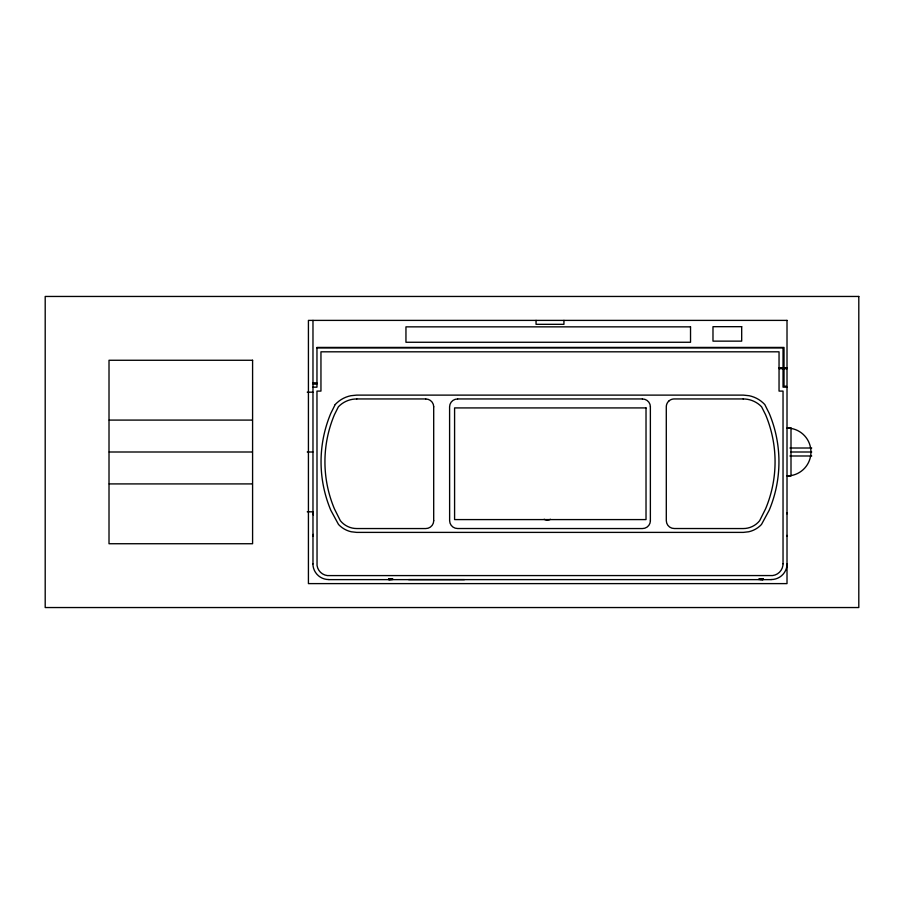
<?xml version="1.0" encoding="UTF-8"?>
<svg xmlns="http://www.w3.org/2000/svg" width="904" height="904" viewBox="0 0 904 904"><rect width="100%" height="100%" fill="white"/><g stroke="black" fill="none" stroke-linecap="round" stroke-linejoin="round"><path stroke-width="1.36" d="M669.096 400.845L669.423 400.562A8.034 8.034 0 0 1 674.271 398.946L743.19 398.946M669.028 400.901L668.632 401.24A7.808 7.808 0 0 0 666.293 406.8L666.304 520.704A7.91 7.91 0 0 0 674.271 528.524L743.19 528.558A21.029 21.029 0 0 0 759.642 520.715L765.575 508.839A121.418 121.418 0 0 0 765.575 414.733L761.597 406.8A25.38 25.38 0 0 0 743.19 398.958M316.965 347.882L783.034 347.882L783.034 367.691M779.045 367.691L787.011 367.691M779.045 368.685L787.011 368.685M312.976 383.149L316.965 383.149M312.976 383.398L316.965 383.398M312.976 383.578L316.965 383.691M312.976 383.737L316.965 383.714M786.017 386.177L784.017 386.177L784.017 347.43L316.965 347.43L316.965 387.161L312.976 387.161M787.011 387.161L783.034 387.161L783.034 368.685M307.258 392.178L312.908 392.178M356.797 398.946L425.727 398.946M457.593 398.946L642.405 398.946M109.237 420.089L252.363 420.089M789.915 448.011L811.724 448.011M109.237 452L252.363 452M307.258 452L312.897 452M791 452L811.724 452M789.915 455.989L811.724 455.989M109.237 483.911L252.363 483.911M307.258 511.822L312.908 511.822M328.92 579.622L771.078 579.622M763.044 578.639L763.044 579.622M762.75 578.639L762.75 579.622M762.513 578.639L762.513 579.622M762.219 578.639L762.219 579.622M761.88 578.639L761.88 579.622M761.484 578.639L761.484 579.622M761.055 578.639L761.055 579.622M760.592 578.639L760.592 579.622M760.094 578.639L760.094 579.622M759.066 578.639L759.066 579.622M650.371 406.8L650.371 520.704M563.938 320.389L563.938 324.321L536.049 324.321L536.049 320.389M464.441 579.622L408.608 579.622M433.694 406.8L433.694 520.704M392.652 578.639L392.652 579.622M391.624 578.639L391.624 579.622M391.127 578.639L391.127 579.622M390.664 578.639L390.664 579.622M390.223 578.639L390.223 579.622M389.839 578.639L389.839 579.622M389.488 578.639L389.488 579.622M389.206 578.639L389.206 579.622M388.969 578.639L388.969 579.622M388.663 578.639L388.663 579.622M312.976 320.389L312.976 563.915M328.909 579.554A15.82 15.82 0 0 1 312.908 563.915M313.236 514.884A7.91 7.91 0 0 1 312.942 512.851M312.942 536.422A7.91 7.91 0 0 1 313.236 534.377M787.09 563.915A15.82 15.82 0 0 1 771.078 579.554M425.727 398.98A7.91 7.91 0 0 1 433.728 406.8M356.797 398.958A25.38 25.38 0 0 0 338.39 406.789L334.423 414.733A121.418 121.418 0 0 0 334.423 508.839L340.356 520.704A21.029 21.029 0 0 0 356.797 528.546L425.727 528.558A7.91 7.91 0 0 0 433.728 520.704M457.593 398.98A7.91 7.91 0 0 0 449.593 406.8L449.627 520.704A7.91 7.91 0 0 0 457.593 528.524L642.405 528.558A7.91 7.91 0 0 0 650.405 520.704M642.405 398.98A7.91 7.91 0 0 1 650.405 406.8M786.966 535.394A7.91 7.91 0 0 1 787.045 536.422M550.446 519.28A6.351 6.351 0 0 1 544.174 519.28M787.045 512.851A7.91 7.91 0 0 1 786.966 513.879M783.034 563.78L782.92 565.452A11.865 11.865 0 0 1 772.637 575.554L327.361 575.588A11.865 11.865 0 0 1 317.044 565.452L316.965 391.093L320.954 391.093L320.954 351.814L779.045 351.814L779.045 391.093L783.034 391.093L783.034 563.78M335.203 404.54L330.83 413.275A125.215 125.215 0 0 0 330.83 510.308L338.525 524.478A24.905 24.905 0 0 0 351.249 531.767L356.651 532.388L743.337 532.388L748.749 531.767A24.905 24.905 0 0 0 761.473 524.489L769.157 510.308A125.215 125.215 0 0 0 769.168 413.264L764.795 404.54L763.021 402.8A29.267 29.267 0 0 0 749.1 395.715L743.325 395.116L356.662 395.116L350.888 395.715A29.267 29.267 0 0 0 336.966 402.8L335.203 404.54M858.8 296.455L45.2 296.455L45.2 607.544L858.8 607.544L858.8 296.455M787.011 320.389L308.422 320.389L308.422 583.611L787.011 583.611L787.011 320.389M741.687 326.683L712.985 326.683L712.985 341.136L741.687 341.136L741.687 326.683M690.532 326.852L405.952 326.852L405.952 342.266L690.532 342.266L690.532 326.852M252.589 360.267L109.011 360.267L109.011 543.733L252.589 543.733L252.589 360.267M646.021 407.919L454.588 407.919L454.588 519.585L646.021 519.585L646.021 407.919M791 428.067L787.011 428.067A23.933 23.933 0 0 1 810.944 452A23.933 23.933 0 0 1 787.011 475.933L791 475.933L791 428.067"/></g></svg>
